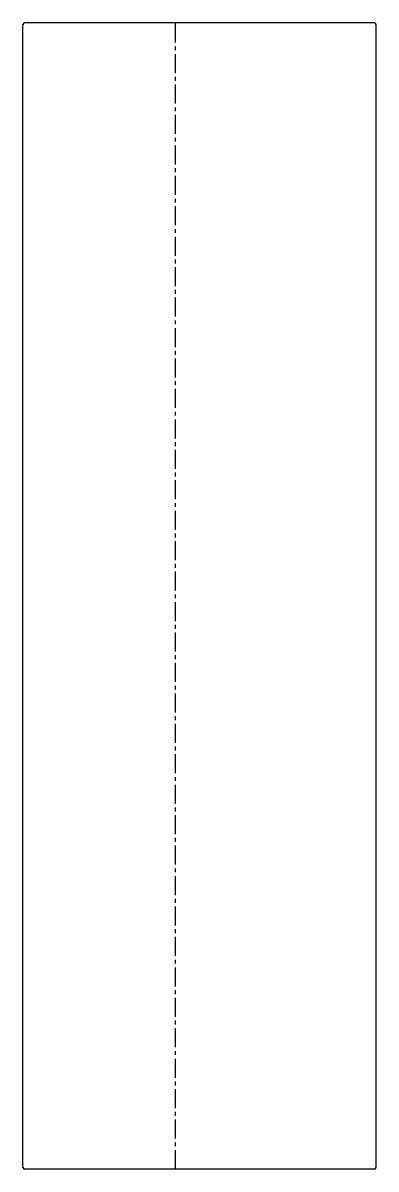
# Model space of a CAD drawing. Header units: millimetres. Extents: x -236 to 0, y -765 to 0.
import ezdxf

# ---------------------------------------------------------------- set-up
doc = ezdxf.new("R2010")
doc.units = ezdxf.units.MM
doc.linetypes.add('CENTERX2', pattern=[20.32, 12.7, -2.54, 2.54, -2.54])

msp = doc.modelspace()

# ---------------------------------------------------------------- linework, layer by layer
at = {"color": 7, "linetype": 'Continuous', "lineweight": 25}
for p, q in [((-1, 0), (-234.72, 0)), ((-235.72, -764), (-235.72, -1)), ((0, -764), (0, -1)), ((-1, -765), (-234.72, -765))]:
    msp.add_line(p, q, dxfattribs=at)
at = {"color": 7, "linetype": 'CENTERX2'}
msp.add_line((-133.86, -765), (-133.86, 0), dxfattribs=at)
at = {"color": 7, "linetype": 'Continuous', "lineweight": 25}
for centre, start, end in [((-234.72, -1), 90, 180), ((-1, -1), 0, 90), ((-234.72, -764), 180, 270), ((-1, -764), 270, 0)]:
    msp.add_arc(centre, 1, start, end, dxfattribs=at)

doc.saveas('drawing.dxf')
